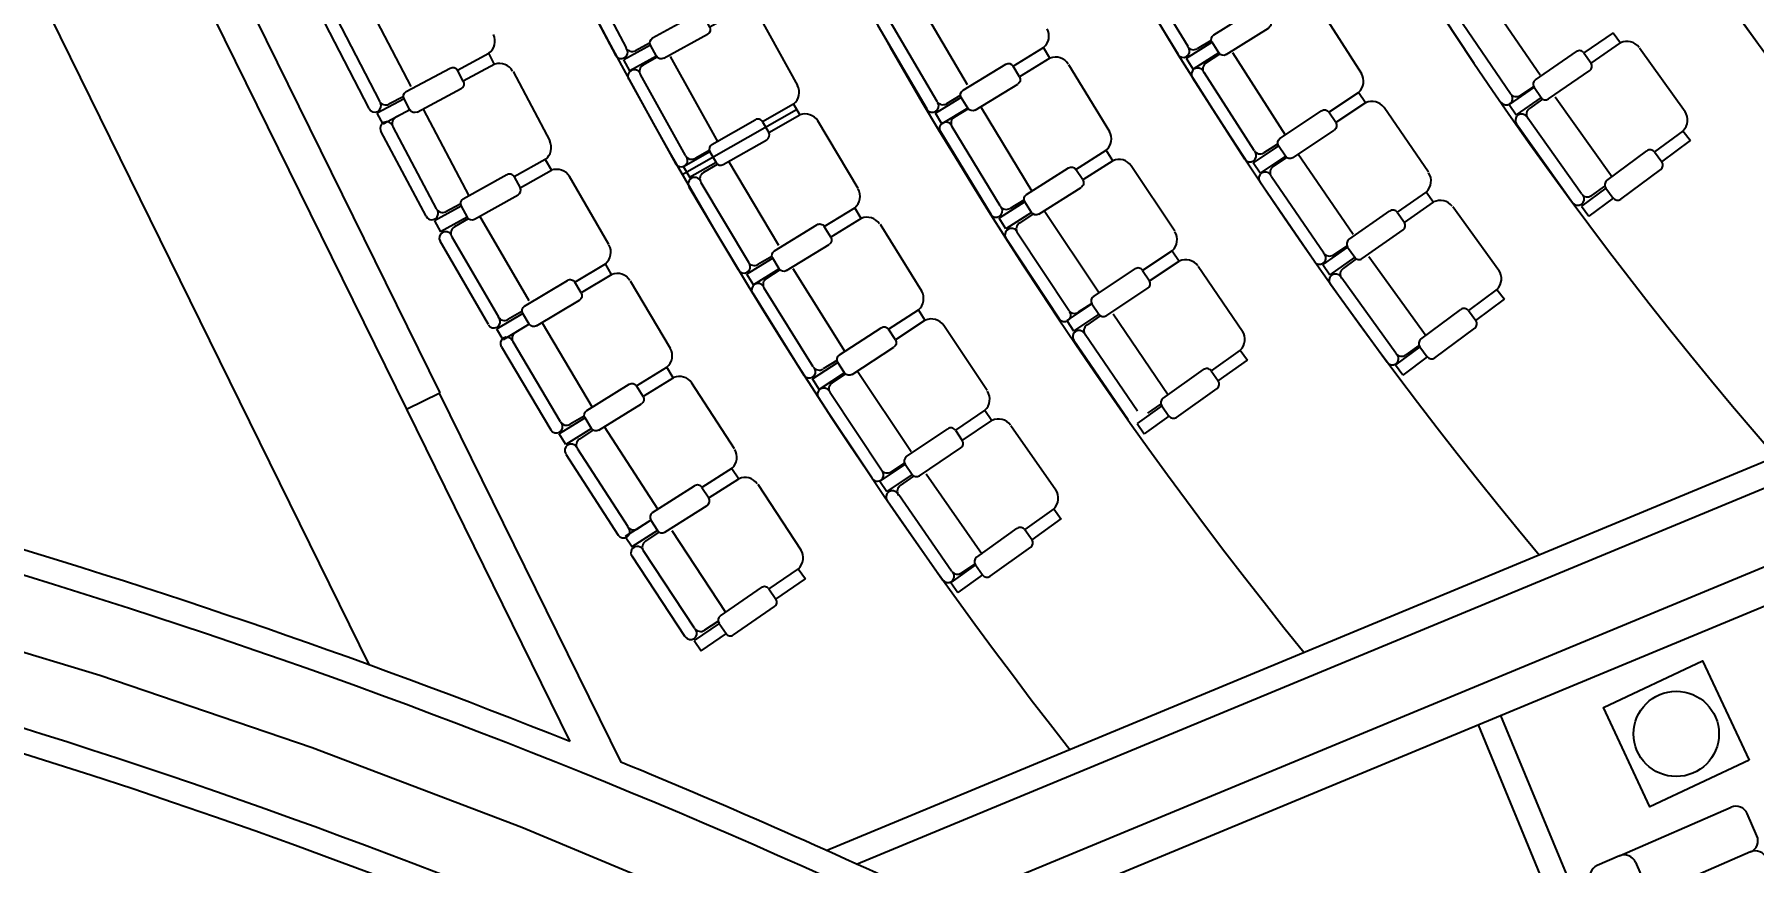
# Model space of a CAD drawing. Header units: millimetres. Extents: x 261 to 423, y 98 to 222.
# Drawn here: x 374.65 to 381.71, y 193.99 to 197.39 of the extents above; entities that cross this region are included whole.
import ezdxf

# ---------------------------------------------------------------- set-up
doc = ezdxf.new("R2010")
doc.units = ezdxf.units.MM
doc.linetypes.add('ACAD_ISO04W100', pattern=[30, 24, -3, 0, -3])
for name, color, linetype in [('Cotas', 1, 'Continuous'), ('Ejes', 1, 'ACAD_ISO04W100'), ('Escaleras', 4, 'Continuous'), ('MUEBLES', 8, 'Continuous'), ('Muro-Alto', 6, 'Continuous'), ('MURO-BAJO', 3, 'Continuous')]:
    doc.layers.add(name, color=color, linetype=linetype)
doc.styles.get("Standard").update_dxf_attribs({"font": 'arial.ttf'})
doc.dimstyles.new('MUSEO', dxfattribs={"dimtxt": 0.35, "dimasz": 0.35, "dimexe": 0.18, "dimexo": 0.058, "dimgap": 0.09, "dimtad": 0, "dimzin": 0, "dimdsep": 46, "dimtxsty": 'Standard', "dimcen": 0.09, "dimclrd": 1, "dimclre": 1, "dimclrt": 2, "dimadec": 0, "dimazin": 0, "dimtm": 1e-09, "dimtfac": 1, "dimtofl": 0, "dimtmove": 0, "dimatfit": 3, "dimfxl": 1, "dimtolj": 1, "dimtzin": 0, "dimarcsym": 0})

# ---------------------------------------------------------------- blocks, each defined once
blk = doc.blocks.new('brazo')
for p, q in [((343.0286, 185.848), (343.0277, 185.7968)), ((343.1529, 185.8458), (343.0286, 185.848)), ((343.1529, 185.8458), (343.1521, 185.7946)), ((343.1753, 185.8674), (343.3801, 185.8639)), ((343.4016, 185.8415), (343.4007, 185.7903)), ((343.5479, 185.839), (343.4016, 185.8415)), ((343.5474, 185.839), (343.5475, 185.7877)), ((343.1521, 185.7946), (343.0269, 185.7968)), ((343.1736, 185.7723), (343.3784, 185.7688)), ((343.4007, 185.7903), (343.5475, 185.7878))]:
    blk.add_line(p, q)
for centre, start, end in [((343.1749, 185.8455), 89.00984, 179.00984), ((343.3797, 185.8419), 359.00984, 89.00984), ((343.174, 185.7943), 179.00984, 269.00984), ((343.3788, 185.7907), 269.00984, 359.00984)]:
    blk.add_arc(centre, 0.0219, start, end)
blk = doc.blocks.new('estar1')
at = {"layer": 'MUEBLES'}
for p, q in [((277.384, 119.0656), (277.288, 119.0937)), ((276.7199, 117.3324), (277.226, 119.0598)), ((277.384, 119.0656), (277.8638, 118.925)), ((277.4179, 119.0035), (277.3898, 118.9076)), ((276.9118, 117.2762), (277.3898, 118.9076)), ((277.2492, 118.4278), (277.3617, 118.8116)), ((277.8076, 118.7331), (277.4237, 118.8455)), ((277.8696, 118.767), (277.8977, 118.863)), ((277.729, 118.2872), (277.8415, 118.671)), ((277.1086, 117.9479), (277.2211, 118.3318)), ((277.667, 118.2532), (277.2831, 118.3657)), ((277.5884, 117.8073), (277.7009, 118.1912)), ((277.5264, 117.7734), (277.1425, 117.8859)), ((277.4479, 117.3275), (277.5603, 117.7114)), ((277.3858, 117.2936), (277.002, 117.4061)), ((276.8498, 117.2422), (276.7538, 117.2704)), ((276.8498, 117.2422), (277.3296, 117.1017)), ((277.3916, 117.1356), (277.4197, 117.2315))]:
    blk.add_line(p, q, dxfattribs=at)
for centre, start, end in [((277.274, 119.0457), 73.66985, 163.66985), ((277.3699, 119.0176), 343.66987, 73.66988), ((277.4378, 118.8935), 163.66988, 253.66987), ((277.8498, 118.877), 343.66987, 73.66988), ((277.4097, 118.7976), 73.66982, 163.66982), ((277.8216, 118.7811), 253.66985, 343.66986), ((277.7935, 118.6851), 343.66988, 73.66988), ((277.2972, 118.4137), 163.66988, 253.66987), ((277.2691, 118.3177), 73.66982, 163.66982), ((277.681, 118.3012), 253.66981, 343.66981), ((277.6529, 118.2053), 343.66988, 73.66988), ((277.1285, 117.8379), 73.66982, 163.66982), ((277.1566, 117.9339), 163.66988, 253.66987), ((277.5405, 117.8214), 253.66995, 343.66994), ((277.5123, 117.7254), 343.66988, 73.66988), ((277.016, 117.454), 163.66988, 253.66987), ((276.9879, 117.3581), 73.66991, 163.66989), ((276.7678, 117.3183), 163.66985, 253.66986), ((277.3999, 117.3416), 253.66986, 343.66987), ((276.8638, 117.2902), 253.66985, 343.66986), ((277.3718, 117.2456), 343.66987, 73.66988), ((277.3436, 117.1496), 253.66985, 343.66986)]:
    blk.add_arc(centre, 0.05, start, end, dxfattribs=at)
blk = doc.blocks.new('*D47')
at = {"layer": 'Cotas', "color": 1, "lineweight": -2}
for p, q in [((403.7089, 219.8337), (402.3052, 222.274)), ((402.0915, 221.9434), (383.2192, 211.0874)), ((363.158, 199.5474), (382.0303, 210.4035)), ((364.1686, 197.0887), (362.7649, 199.5289))]:
    blk.add_line(p, q, dxfattribs=at)
at = {"layer": 'Cotas', "color": 1}
for points in [[(402.0624, 221.994), (402.1206, 221.8929), (402.3949, 222.1179)], [(363.1289, 199.598), (363.1871, 199.4969), (362.8546, 199.3729)]]:
    blk.add_solid(points, dxfattribs=at)
at = {"layer": 'DefPoints', "color": 0}
for p in [(402.3949, 222.1179), (403.7378, 219.7834), (364.1975, 197.0384)]:
    blk.add_point(p, dxfattribs=at)
at = {"layer": 'Cotas', "color": 2, "insert": (382.6248, 210.7454), "char_height": 0.35, "attachment_point": 5, "rotation": 29.90908}
blk.add_mtext('\\A1;45.62', dxfattribs=at)

msp = doc.modelspace()

# ---------------------------------------------------------------- linework, layer by layer
for p, q in [((377.9029, 194.0417), (384.9507, 196.9631)), ((378.0278, 193.9853), (384.8966, 196.8324))]:
    msp.add_line(p, q)
at = {"layer": 'Ejes', "ltscale": 0.25}
msp.add_arc((366.5775, 168.8078), 27.2588, 266.17724, 93.77465, dxfattribs=at)
at = {"layer": 'Escaleras'}
for radius, start, end in [(14.9429, 189.02553, 223.4908), (15.9429, 190.39707, 222.11913), (16.9429, 191.59705, 220.91904), (17.9429, 192.65628, 219.85971), (18.9429, 193.59851, 218.91739), (19.9429, 194.44236, 218.07346)]:
    msp.add_arc((394.6016, 206.7541), radius, start, end, dxfattribs=at)
at = {"layer": 'MUEBLES'}
for p, q in [((373.7153, 199.5029), (376.0278, 194.8021)), ((377.0398, 197.3046), (376.8547, 197.6547)), ((376.9038, 197.6713), (377.0816, 197.335)), ((379.3466, 197.308), (379.1409, 197.6464)), ((379.189, 197.6659), (379.3865, 197.3409)), ((381.7285, 197.3487), (381.4981, 197.6707)), ((380.8322, 197.2225), (380.6054, 197.5541)), ((376.1992, 197.1757), (376.0143, 197.5324)), ((378.4829, 197.1824), (378.2792, 197.5287)), ((379.9253, 197.5005), (380.0987, 197.2294)), ((376.028, 197.0856), (375.8457, 197.4372)), ((375.895, 197.4534), (376.0701, 197.1157)), ((377.6288, 197.4619), (377.7849, 197.1805)), ((378.3167, 197.0833), (378.1159, 197.4246)), ((378.1642, 197.4434), (378.3572, 197.1156)), ((380.4966, 197.4613), (380.7112, 197.1473)), ((377.1783, 197.3532), (377.1199, 197.3228)), ((379.4819, 197.3648), (379.4255, 197.3309)), ((381.2404, 197.3351), (381.4269, 197.0727)), ((377.2093, 197.2959), (377.1519, 197.2636)), ((377.2627, 197.2993), (377.4576, 196.948)), ((378.8977, 197.2667), (379.0647, 196.9916)), ((379.517, 197.3085), (379.4617, 197.2727)), ((379.5701, 197.3153), (379.7866, 196.9769)), ((376.6179, 197.2376), (376.7681, 196.9529)), ((377.0929, 197.2065), (377.285, 196.8602)), ((377.3258, 196.8923), (377.1412, 197.2249)), ((379.4065, 197.212), (379.6199, 196.8784)), ((379.6585, 196.913), (379.4535, 197.2334)), ((376.1669, 197.1331), (376.1082, 197.1031)), ((378.4529, 197.1382), (378.3959, 197.1051)), ((380.8052, 197.1763), (380.7506, 197.1394)), ((380.842, 197.1235), (380.7885, 197.085)), ((380.8947, 197.1328), (381.1274, 196.8053)), ((376.1951, 197.0803), (376.137, 197.0493)), ((376.2485, 197.0827), (376.436, 196.7274)), ((377.3119, 196.8141), (377.7814, 197.0813)), ((378.485, 197.0844), (378.4289, 197.05)), ((378.5382, 197.09), (378.7467, 196.7465)), ((380.3743, 196.8239), (380.1919, 197.0891)), ((381.0026, 196.7353), (380.7823, 197.0454)), ((376.2617, 196.6432), (376.0759, 196.9929)), ((376.3031, 196.6744), (376.1255, 197.0108)), ((378.0337, 196.7579), (377.869, 197.0344)), ((378.3722, 196.9905), (378.5777, 196.652)), ((378.6171, 196.6857), (378.4198, 197.0108)), ((380.9657, 196.6989), (380.7354, 197.0211)), ((377.4232, 196.9129), (377.3656, 196.8809)), ((379.7544, 196.9396), (379.6989, 196.9041)), ((380.0657, 196.5685), (379.8379, 196.8995)), ((377.4557, 196.8563), (377.3991, 196.8226)), ((377.709, 196.5232), (377.5034, 196.8684)), ((379.3328, 196.582), (379.1546, 196.8501)), ((379.7911, 196.8843), (379.7369, 196.847)), ((377.0112, 196.528), (376.8494, 196.8063)), ((377.5433, 196.4232), (377.3407, 196.7634)), ((377.3889, 196.7825), (377.5836, 196.4557)), ((379.907, 196.4579), (379.6825, 196.7841)), ((379.7294, 196.8063), (379.945, 196.4929)), ((381.0971, 196.7666), (381.0434, 196.7284)), ((376.4008, 196.6929), (376.3426, 196.6622)), ((378.7136, 196.71), (378.6573, 196.6759)), ((376.4343, 196.6326), (376.3773, 196.5995)), ((376.684, 196.2968), (376.4821, 196.6442)), ((378.7506, 196.6518), (378.6958, 196.6154)), ((379.0201, 196.3316), (378.7977, 196.6662)), ((380.4738, 196.6829), (380.6624, 196.422)), ((376.3667, 196.5595), (376.5579, 196.2307)), ((378.1236, 196.6103), (378.2939, 196.3372)), ((378.6404, 196.5534), (378.8587, 196.223)), ((378.6876, 196.5748), (378.8982, 196.258)), ((376.5173, 196.1986), (376.3183, 196.5409)), ((377.6792, 196.4788), (377.6224, 196.4454)), ((380.0389, 196.5223), (379.9844, 196.4852)), ((380.1297, 196.4778), (380.365, 196.1522)), ((377.7131, 196.4232), (377.6574, 196.388)), ((377.7662, 196.4293), (377.9788, 196.0884)), ((379.4295, 196.4383), (379.6108, 196.1723)), ((380.0771, 196.4681), (380.024, 196.4292)), ((377.099, 196.3785), (377.2631, 196.1016)), ((377.85, 196.026), (377.6487, 196.3488)), ((379.9722, 196.3654), (380.2042, 196.0445)), ((380.2408, 196.0812), (380.018, 196.3895)), ((377.6014, 196.3279), (377.8109, 195.9919)), ((378.9925, 196.2858), (378.9374, 196.2497)), ((376.6538, 196.2528), (376.5967, 196.22)), ((376.6844, 196.2005), (376.628, 196.1667)), ((376.7377, 196.2055), (376.9425, 195.8599)), ((378.5638, 195.9278), (378.3852, 196.1956)), ((379.027, 196.2346), (378.9728, 196.1972)), ((379.0798, 196.2429), (379.3061, 195.9109)), ((376.8124, 195.8004), (376.6184, 196.1276)), ((379.1423, 195.8076), (378.9184, 196.1343)), ((379.1799, 195.8433), (378.9657, 196.1576)), ((376.5706, 196.1078), (376.7726, 195.7672)), ((377.9462, 196.0515), (377.8903, 196.0167)), ((380.335, 196.1132), (380.2817, 196.0746)), ((377.9815, 195.9967), (377.9267, 195.9602)), ((378.2515, 195.6769), (378.0286, 196.0112)), ((377.5269, 195.6892), (377.3515, 195.9591)), ((377.9186, 195.9196), (378.1297, 195.6031)), ((378.0911, 195.5686), (377.8714, 195.8981)), ((379.275, 195.8727), (379.2206, 195.8356)), ((376.9091, 195.8238), (376.8525, 195.7902)), ((377.2115, 195.4422), (376.9927, 195.7791)), ((378.6611, 195.785), (378.845, 195.5209)), ((376.9455, 195.7652), (376.8903, 195.7293)), ((376.8342, 195.6679), (377.049, 195.3352)), ((376.8817, 195.6888), (377.0889, 195.3698)), ((378.2239, 195.6311), (378.169, 195.5948)), ((378.2607, 195.5772), (378.2068, 195.5393)), ((378.3134, 195.586), (378.543, 195.2564)), ((377.6218, 195.544), (377.7989, 195.2752)), ((378.4176, 195.1875), (378.2002, 195.4997)), ((378.154, 195.4764), (378.3803, 195.1515)), ((377.1835, 195.3967), (377.1281, 195.3611)), ((377.2162, 195.3467), (377.1614, 195.3101)), ((377.2691, 195.3541), (377.4901, 195.0186)), ((377.3247, 194.918), (377.106, 195.2481)), ((377.3629, 194.953), (377.1537, 195.2707)), ((378.5123, 195.2179), (378.4583, 195.1802)), ((377.4584, 194.9809), (377.4035, 194.9447))]:
    msp.add_line(p, q, dxfattribs=at)
msp.add_lwpolyline([(381.6904, 194.4114), (381.283, 194.2203), (381.0919, 194.6277), (381.4992, 194.8188)], close=True, dxfattribs=at)
msp.add_circle((381.3911, 194.5195), 0.175, dxfattribs=at)
for centre, radius, start, end in [((378.7554, 197.3832), 0.0616, 309.84002, 29.0091), ((376.4821, 197.3616), 0.0616, 306.76656, 25.93565), ((377.0621, 197.3162), 0.0262, 207.56427, 27.56427), ((377.1063, 197.3487), 0.0293, 207.56427, 297.56427), ((379.3681, 197.321), 0.0262, 210.98359, 30.98359), ((379.4104, 197.356), 0.0293, 210.98359, 300.98359), ((381.1893, 197.2994), 0.0616, 36.86453, 116.03361), ((376.5625, 197.209), 0.0616, 29.28995, 108.45904), ((377.1662, 197.2381), 0.0293, 119.32317, 209.32317), ((378.8441, 197.2348), 0.0616, 32.72575, 111.89484), ((379.4276, 197.2257), 0.0262, 32.91006, 212.91006), ((379.4776, 197.2482), 0.0293, 122.91006, 212.91006), ((377.1149, 197.2188), 0.0262, 29.32317, 209.32317), ((377.7305, 197.1517), 0.0616, 308.68886, 27.85794), ((380.0462, 197.1973), 0.0616, 312.27575, 31.44484), ((376.0949, 197.1292), 0.0293, 207.10027, 297.10027), ((378.3812, 197.1304), 0.0293, 210.17372, 300.17372), ((380.1419, 197.0531), 0.0616, 35.70055, 114.86963), ((380.6939, 197.1264), 0.0262, 214.05794, 34.05794), ((380.7342, 197.1637), 0.0293, 214.05794, 304.05794), ((376.0504, 197.0971), 0.0262, 207.10027, 27.10027), ((376.1508, 197.0235), 0.0293, 118.12533, 208.12533), ((377.8167, 197.0018), 0.0616, 31.94608, 111.11516), ((378.3385, 197.096), 0.0262, 210.17372, 30.17372), ((378.4442, 197.025), 0.0293, 121.56113, 211.56113), ((380.7567, 197.0364), 0.0262, 35.69991, 215.69991), ((380.8056, 197.0613), 0.0293, 125.69991, 215.69991), ((381.376, 197.0381), 0.0616, 315.0656, 34.23468), ((376.099, 197.0052), 0.0262, 28.12533, 208.12533), ((378.3936, 197.0037), 0.0262, 31.56113, 211.56113), ((379.0114, 196.9607), 0.0616, 310.92682, 30.09591), ((376.7131, 196.9253), 0.0616, 307.49103, 26.66011), ((379.6419, 196.8925), 0.0262, 212.60946, 32.60946), ((379.6832, 196.9288), 0.0293, 212.60946, 302.60946), ((376.7969, 196.7743), 0.0616, 31.33766, 110.50674), ((377.308, 196.8729), 0.0262, 209.02256, 29.02256), ((377.3514, 196.9065), 0.0293, 209.02256, 299.02256), ((379.1041, 196.815), 0.0616, 34.77346, 113.94254), ((379.7535, 196.8229), 0.0293, 124.53593, 214.53593), ((377.3632, 196.7768), 0.0262, 30.78146, 210.78146), ((377.4141, 196.7975), 0.0293, 120.78146, 210.78146), ((379.7041, 196.7989), 0.0262, 34.53593, 214.53593), ((380.3232, 196.7881), 0.0616, 313.90162, 33.07071), ((377.9804, 196.7255), 0.0616, 310.14715, 29.31624), ((380.4229, 196.6468), 0.0616, 37.32642, 116.4955), ((380.987, 196.7141), 0.0262, 215.3993, 35.3993), ((381.0264, 196.7523), 0.0293, 215.3993, 305.3993), ((376.2848, 196.6554), 0.0262, 207.82473, 27.82473), ((376.3289, 196.6881), 0.0293, 207.82473, 297.82473), ((378.0704, 196.5778), 0.0616, 33.40437, 112.57346), ((378.6001, 196.6656), 0.0262, 211.26053, 31.26053), ((378.6422, 196.7009), 0.0293, 211.26053, 301.26053), ((376.341, 196.5541), 0.0262, 30.17304, 210.17304), ((376.392, 196.5742), 0.0293, 120.17304, 210.17304), ((378.6622, 196.5679), 0.0262, 33.60884, 213.60884), ((378.712, 196.591), 0.0293, 123.60884, 213.60884), ((379.2811, 196.547), 0.0616, 312.97453, 32.14361), ((376.9575, 196.4962), 0.0616, 309.53873, 28.70782), ((379.9278, 196.472), 0.0262, 214.23533, 34.23533), ((379.968, 196.5094), 0.0293, 214.23533, 304.23533), ((377.045, 196.3472), 0.0616, 32.12299, 111.29208), ((377.565, 196.436), 0.0262, 210.48086, 30.48086), ((377.6076, 196.4707), 0.0293, 210.48086, 300.48086), ((379.3776, 196.4036), 0.0616, 35.74008, 114.90916), ((379.9925, 196.3803), 0.0262, 36.1618, 216.1618), ((380.0412, 196.4056), 0.0293, 126.1618, 216.1618), ((380.6118, 196.387), 0.0616, 315.52749, 34.69658), ((377.6227, 196.3414), 0.0262, 32.23975, 212.23975), ((377.673, 196.3633), 0.0293, 122.23975, 212.23975), ((378.241, 196.3057), 0.0616, 311.60544, 30.77453), ((376.5392, 196.2111), 0.0262, 209.87244, 29.87244), ((376.5821, 196.2454), 0.0293, 209.87244, 299.87244), ((378.3347, 196.1604), 0.0616, 34.86266, 114.03175), ((378.8806, 196.2374), 0.0262, 213.30823, 33.30823), ((378.9214, 196.2741), 0.0293, 213.30823, 303.30823), ((378.9894, 196.1731), 0.0293, 124.57546, 214.57546), ((376.5922, 196.1208), 0.0262, 30.95837, 210.95837), ((376.643, 196.1416), 0.0293, 120.95837, 210.95837), ((378.94, 196.1491), 0.0262, 34.57546, 214.57546), ((379.5592, 196.1387), 0.0616, 313.94115, 33.11023), ((377.2095, 196.0713), 0.0616, 310.32407, 29.49315), ((380.2254, 196.0598), 0.0262, 215.8612, 35.8612), ((380.2645, 196.0983), 0.0293, 215.8612, 305.8612), ((377.3006, 195.9246), 0.0616, 34.1707, 113.33978), ((377.8331, 196.0057), 0.0262, 211.93915, 31.93915), ((377.8748, 196.0415), 0.0293, 211.93915, 301.93915), ((377.8932, 195.9126), 0.0262, 33.69804, 213.69804), ((377.943, 195.9358), 0.0293, 123.69804, 213.69804), ((378.5122, 195.8927), 0.0616, 313.06374, 32.23282), ((376.7951, 195.7805), 0.0262, 210.65777, 30.65777), ((376.8375, 195.8153), 0.0293, 210.65777, 300.65777), ((378.6096, 195.7498), 0.0616, 36.32096, 115.49004), ((376.8562, 195.6822), 0.0262, 33.00608, 213.00608), ((376.9062, 195.7048), 0.0293, 123.00608, 213.00608), ((377.4749, 195.6548), 0.0616, 312.37177, 31.54086), ((377.5694, 195.5102), 0.0616, 34.83603, 114.00511), ((378.1121, 195.5825), 0.0262, 213.39744, 33.39744), ((378.1529, 195.6193), 0.0293, 213.39744, 303.39744), ((378.1745, 195.4909), 0.0262, 35.15634, 215.15634), ((378.2237, 195.5154), 0.0293, 125.15634, 215.15634), ((378.7938, 195.4868), 0.0616, 314.52203, 33.69111), ((377.0711, 195.3494), 0.0262, 212.70548, 32.70548), ((377.1123, 195.3857), 0.0293, 212.70548, 302.70548), ((377.1278, 195.2626), 0.0262, 33.67141, 213.67141), ((377.1776, 195.2858), 0.0293, 123.67141, 213.67141), ((377.7468, 195.2424), 0.0616, 313.0371, 32.20619), ((378.4018, 195.1664), 0.0262, 214.85573, 34.85573), ((378.4416, 195.2042), 0.0293, 214.85573, 304.85573), ((377.3466, 194.9324), 0.0262, 213.37081, 33.37081), ((377.3874, 194.9691), 0.0293, 213.37081, 303.37081)]:
    msp.add_arc(centre, radius, start, end, dxfattribs=at)
at = {"layer": 'Muro-Alto'}
for p, q in [((385.1037, 196.594), (378.397, 193.8141)), ((385.1611, 196.4555), (378.4545, 193.6755)), ((376.1804, 195.8513), (376.3168, 195.9184)), ((376.315, 195.9175), (377.0598, 194.4034)), ((376.1804, 195.8513), (376.8511, 194.4879))]:
    msp.add_line(p, q, dxfattribs=at)
for centre, radius, start, end in [((366.5775, 168.8078), 27.5589, 64.81863, 93.91727), ((366.5787, 168.8291), 26.9383, 65.14387, 94.45822), ((366.5775, 168.8078), 26.8594, 65.17806, 89.3079), ((366.5775, 168.8078), 27.6589, 68.19567, 74.06394), ((366.5775, 168.8078), 27.6589, 64.70166, 67.72919)]:
    msp.add_arc(centre, radius, start, end, dxfattribs=at)
at = {"layer": 'MURO-BAJO'}
for p, q in [((374.9926, 198.6104), (376.3168, 195.9184)), ((374.8561, 198.5432), (376.1804, 195.8513)), ((381.6531, 192.2256), (380.6712, 194.5944)), ((381.5724, 192.1592), (380.5789, 194.5561))]:
    msp.add_line(p, q, dxfattribs=at)

# ---------------------------------------------------------------- block references
at = {"rotation": 39.85507260583849}
msp.add_blockref('estar1', (244.5221, -75.145), dxfattribs=at)
at = {"layer": 'MUEBLES', "xscale": -1}
for p, rotation in [((-13.0091, 202.2358), 207.7145733860715), ((-10.302, 178.9668), 211.1338897510455), ((-13.9682, 205.1754), 207.2505677205239), ((-11.5522, 184.2514), 210.3240264060094), ((-9.3506, 167.4897), 212.7597592836512), ((-10.9768, 176.4282), 211.4108296564596), ((-12.2512, 181.5016), 210.6311578515652), ((-13.4137, 185.4169), 210.0227377137977), ((-11.4768, 171.1557), 212.0894500843045), ((-12.9732, 179.6426), 210.8080719676105)]:
    msp.add_blockref('brazo', p, dxfattribs=dict(at, rotation=rotation))
at = {"layer": 'MUEBLES'}
for p, rotation in [((209.6661, -153.5457), 35.54960450997001), ((176.8445, -137.8453), 30.63115785156675), ((222.6015, -159.8504), 37.59731004906632), ((172.2803, -135.9199), 30.0227377137984), ((211.7337, -155.5696), 36.01149834881654), ((201.0025, -151.0079), 34.42515593721513), ((222.0875, -160.6123), 37.63736788139921), ((213.8117, -157.5653), 36.47286147632769), ((203.7657, -153.4522), 35.00603454983546), ((193.7351, -149.0437), 33.52110955617225), ((212.9945, -158.1922), 36.46432678254313), ((206.4392, -155.8024), 35.56881509526489)]:
    msp.add_blockref('brazo', p, dxfattribs=dict(at, rotation=rotation))

# ---------------------------------------------------------------- dimensions: what is measured, and where the dimension line sits
at = {"layer": 'Cotas'}
dim = msp.add_aligned_dim(p1=(364.1975, 197.0384), p2=(403.7378, 219.7834), distance=2.6932, dimstyle='MUSEO', dxfattribs=at)
dim.commit()
dim.dimension.update_dxf_attribs({"geometry": '*D47', "text_midpoint": (382.6248, 210.7454)})

doc.saveas('drawing.dxf')
